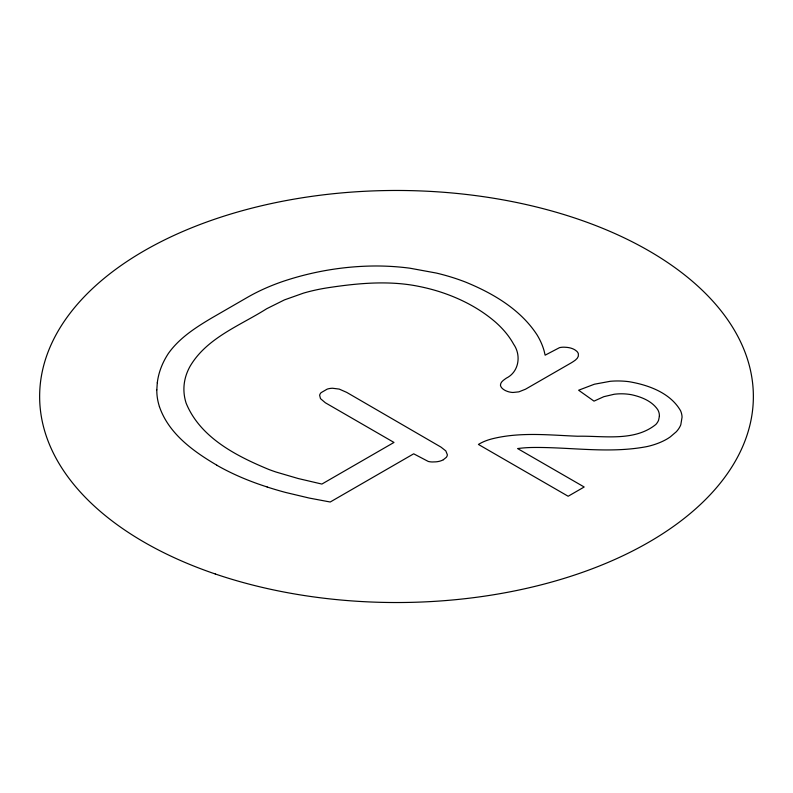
<?xml version="1.0" encoding="UTF-8"?>
<svg xmlns="http://www.w3.org/2000/svg" width="793" height="793" viewBox="0 0 793 793"><rect width="100%" height="100%" fill="white"/><g stroke="black" fill="none" stroke-linecap="round" stroke-linejoin="round"><path stroke-width="1.19" d="M156.816 389.839L157.292 382.722M443.366 459.712L446.29 457.353A11.429 6.602 0 0 0 447.351 454.746L445.815 450.9L440.958 447.093L346.69 392.376L339.226 389.095L332.505 388.243A12.668 7.315 0 0 0 327.231 389.105L321.086 392.664A12.609 7.276 0 0 0 319.638 395.301L320.481 398.621L325.348 402.765L393.982 442.444L321.879 484.067L298.158 478.516L276.043 472.033A164.924 95.219 0 0 1 268.986 469.525C236.255 455.985 200.282 437.657 186.167 403.25A130.954 75.603 0 0 1 183.936 390.771A133.432 77.04 0 0 1 184.422 382.464A128.476 74.175 0 0 1 190.042 366.366C206.755 337.788 240.21 325.546 266.706 308.725L284.459 299.883L303.521 293.113A126.88 73.253 0 0 1 328.143 287.71C356.136 283.468 384.863 280.682 412.994 285.302A134.711 77.773 0 0 1 441.116 292.211C460.733 298.693 479.507 308.368 495.219 321.889A155.408 89.718 0 0 1 513.616 344.192C521.427 355.234 519.038 371.927 506.33 378.152C503.961 379.897 500.522 381.829 500.442 385.13A13.392 7.732 0 0 0 502.821 388.917L504.09 389.819A16.901 9.764 0 0 0 505.637 390.671L507.312 391.375A12.946 7.474 0 0 0 512.932 392.476L518.85 391.851L525.511 389.204L571.337 362.798C574.419 360.835 579.366 358.228 578.365 353.827A12.401 7.157 0 0 0 576.769 351.279L575.094 349.991A13.996 8.079 0 0 0 566.945 347.374L564.418 347.205A10.973 6.334 0 0 0 559.501 347.661L545.138 355.175L544.147 350.992A160.642 92.741 0 0 0 537 334.795C520.416 309.369 492.988 293.291 465.451 282.04A163.695 94.506 0 0 0 436.408 273.07L409.852 268.193A152.831 88.241 0 0 0 376.645 265.982C344.846 265.992 313.066 271.305 282.932 281.416A181.012 104.507 0 0 0 247.456 297.345L211.761 317.963C195.722 327.489 179.357 337.967 168.403 353.43A178.366 102.981 0 0 0 157.311 382.732M216.856 465.194C193.234 451.316 168.602 433.612 159.403 406.561M443.396 459.732A13.372 7.722 0 0 1 435.942 461.843L432.314 461.972A11.875 6.859 0 0 1 428.289 461.457L413.688 453.814L330.225 502.009L309.22 498.063L285.579 492.443A270.036 155.904 0 0 1 267.162 487.011M159.413 406.561A152.167 87.854 0 0 1 156.806 389.839M267.201 486.981A227.878 131.559 0 0 1 216.796 465.233M659.38 416.345L658.606 420.141A30.005 17.327 0 0 1 655.831 424.483C634.212 441.939 603.344 435.635 577.681 436.239C549.182 435.109 519.96 431.788 491.938 438.876A42.029 24.266 0 0 0 478.417 444.437L568.155 496.249L584.183 487.001L517.591 448.56A76.009 43.883 0 0 1 533.61 447.47C571.436 447.113 609.758 453.814 647.247 446.528A58.097 33.544 0 0 0 666.645 439.233A60.189 34.753 0 0 0 670.353 436.834L676.29 431.759A48.343 27.914 0 0 0 680.8 424.79L682.069 417.118A51.069 29.48 0 0 0 680.602 410.804C670.353 392.852 648.456 384.972 629.047 381.691A51.595 29.787 0 0 0 621.038 381.027A48.799 28.171 0 0 0 610.332 381.284L594.393 384.218L578.622 390.225L593.997 401.129L603.87 396.669L614.188 394.26A32.285 18.645 0 0 1 621.315 393.804A33.633 19.419 0 0 1 624.894 393.913A32.9 18.992 0 0 1 631.813 394.785C641.507 396.946 651.856 401.06 657.665 409.545A32.434 18.725 0 0 1 659.31 414.352L659.38 416.345M215.299 573.993A356.86 206.031 0 0 0 753.35 398.354A356.86 206.031 0 0 0 220.851 217.153A356.86 206.031 0 0 0 215.299 573.993"/></g></svg>
